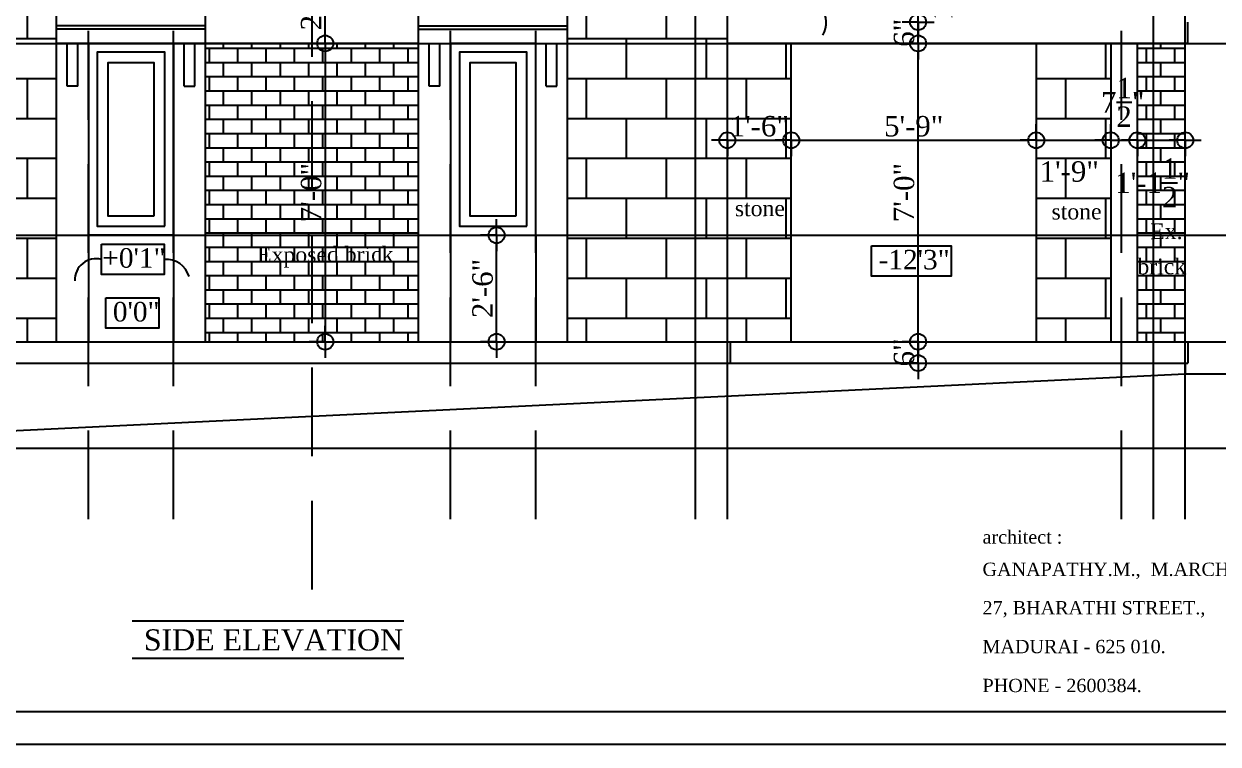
# Model space of a CAD drawing. Extents: x -4781 to 3971, y -2954 to -1072.
# Drawn here: x -1444.6 to -1108.2, y -1567 to -1364.2 of the extents above; entities that cross this region are included whole.
import ezdxf

# ---------------------------------------------------------------- set-up
doc = ezdxf.new("R2010")
doc.units = 0
doc.header["$LTSCALE"] = 20
doc.header["$MEASUREMENT"] = 0
doc.header["$PDMODE"] = 34
doc.linetypes.add('HIDDEN', pattern=[0.375, 0.25, -0.125])
doc.layers.get('0').update_dxf_attribs({"linetype": 'CONTINUOUS'})
doc.layers.get('DEFPOINTS').update_dxf_attribs({"linetype": 'CONTINUOUS'})
for name, color, linetype in [('border', 230, 'CONTINUOUS'), ('BORTEXT', 2, 'CONTINUOUS'), ('DIMLINE', 254, 'CONTINUOUS'), ('levels', 2, 'CONTINUOUS'), ('Stone', 8, 'CONTINUOUS'), ('text', 2, 'CONTINUOUS'), ('TEXTS', 2, 'CONTINUOUS'), ('tile', 22, 'CONTINUOUS'), ('wall', 13, 'CONTINUOUS'), ('WINDOW', 4, 'CONTINUOUS'), ('WOOD', 7, 'CONTINUOUS')]:
    doc.layers.add(name, color=color, linetype=linetype)
doc.layers.add('correct', color=230, linetype='CONTINUOUS', plot=False)
doc.layers.add('guide', color=211, linetype='CONTINUOUS', plot=False)
doc.styles.add('DIMTEXT', font='times_1.ttf')
doc.styles.add('STYLE1', font='times_1.ttf')
doc.styles.add('style5', font='times_1.ttf')
doc.dimstyles.new('ARCH_48_0', dxfattribs={"dimtxt": 5.75, "dimasz": 2.25, "dimexe": 0.25, "dimexo": 0, "dimgap": 1, "dimtad": 1, "dimzin": 3, "dimdsep": 46, "dimlunit": 4, "dimtxsty": 'DIMTEXT', "dimblk": 'BLK', "dimcen": 0, "dimdle": 0.09375, "dimse1": 1, "dimse2": 1, "dimclrd": 254, "dimclrt": 3, "dimadec": 1, "dimazin": 0, "dimtfac": 1, "dimtix": 1, "dimtmove": 2, "dimatfit": 3, "dimldrblk": 'NONE', "dimfxl": 0.25, "dimtvp": 1.4625, "dimtolj": 1, "dimtzin": 15, "dimarcsym": 0})
pattern_1 = [(0, (-532.312, -1627.068), (0, 11.25), []), (90, (-532.312, -1627.068), (-22.5, 1e-15), [11.25, -11.25]), (90, (-521.062, -1627.068), (-22.5, 1e-15), [-11.25, 11.25])]
pattern_2 = [(0, (-532.312, -1627.0678), (0, 4), []), (90, (-532.312, -1627.068), (-8, 5e-16), [4, -4]), (90, (-528.312, -1627.068), (-8, 5e-16), [-4, 4])]

# ---------------------------------------------------------------- blocks, each defined once
blk = doc.blocks.new('BLK')
for q in [(0, 2), (-2, 0), (2, 0), (0, -2)]:
    blk.add_line((0, 0), q)
blk.add_circle((0, 0), 1)
blk = doc.blocks.new('*D578')
at = {"layer": 'DEFPOINTS', "color": 0, "lineweight": -2, "transparency": 16777216}
for p in [(-1192.67, -1453.7), (-1184.74, -1453.7), (-1184.74, -1459.7)]:
    blk.add_point(p, dxfattribs=at)
at = {"layer": 'DIMLINE', "color": 254, "lineweight": -2, "transparency": 16777216}
for p, q in [((-1192.67, -1451.45), (-1192.67, -1449.2)), ((-1192.67, -1459.7), (-1192.67, -1453.7)), ((-1192.67, -1461.95), (-1192.67, -1464.2))]:
    blk.add_line(p, q, dxfattribs=at)
at = {"layer": 'DIMLINE', "color": 254, "lineweight": -2, "transparency": 16777216, "xscale": 2.25, "yscale": 2.25, "zscale": 2.25}
for p, rotation in [((-1192.67, -1453.7), 270), ((-1192.67, -1459.7), 90)]:
    blk.add_blockref('BLK', p, dxfattribs=dict(at, rotation=rotation))
at = {"layer": 'DIMLINE', "color": 3, "lineweight": -2, "transparency": 16777216, "insert": (-1196.6, -1456.7), "char_height": 5.75, "attachment_point": 5, "rotation": 90, "style": 'DIMTEXT'}
blk.add_mtext('\\A1;6"', dxfattribs=at)
blk = doc.blocks.new('_None')
blk = doc.blocks.new('*D579')
at = {"layer": 'DEFPOINTS', "color": 0, "lineweight": -2, "transparency": 16777216}
for p in [(-1192.67, -1369.7), (-1179.6, -1369.7), (-1179.6, -1453.7)]:
    blk.add_point(p, dxfattribs=at)
at = {"layer": 'DIMLINE', "color": 254, "lineweight": -2, "transparency": 16777216}
blk.add_line((-1192.67, -1451.45), (-1192.67, -1371.95), dxfattribs=at)
at = {"layer": 'DIMLINE', "color": 254, "lineweight": -2, "transparency": 16777216, "xscale": 2.25, "yscale": 2.25, "zscale": 2.25}
for p, rotation in [((-1192.67, -1369.7), 90), ((-1192.67, -1453.7), 270)]:
    blk.add_blockref('BLK', p, dxfattribs=dict(at, rotation=rotation))
at = {"layer": 'DIMLINE', "color": 3, "lineweight": -2, "transparency": 16777216, "insert": (-1196.61, -1411.7), "char_height": 5.75, "attachment_point": 5, "rotation": 90, "style": 'DIMTEXT'}
blk.add_mtext('\\A1;7\'-0"', dxfattribs=at)
blk = doc.blocks.new('*D580')
at = {"layer": 'DEFPOINTS', "color": 0, "lineweight": -2, "transparency": 16777216}
for p in [(-1192.67, -1363.7), (-1179.6, -1363.7), (-1179.6, -1369.7)]:
    blk.add_point(p, dxfattribs=at)
at = {"layer": 'DIMLINE', "color": 254, "lineweight": -2, "transparency": 16777216}
for p, q in [((-1192.67, -1361.45), (-1192.67, -1359.2)), ((-1192.67, -1369.7), (-1192.67, -1363.7)), ((-1192.67, -1371.95), (-1192.67, -1374.2))]:
    blk.add_line(p, q, dxfattribs=at)
at = {"layer": 'DIMLINE', "color": 254, "lineweight": -2, "transparency": 16777216, "xscale": 2.25, "yscale": 2.25, "zscale": 2.25}
for p, rotation in [((-1192.67, -1363.7), 270), ((-1192.67, -1369.7), 90)]:
    blk.add_blockref('BLK', p, dxfattribs=dict(at, rotation=rotation))
at = {"layer": 'DIMLINE', "color": 3, "lineweight": -2, "transparency": 16777216, "insert": (-1196.6, -1366.7), "char_height": 5.75, "attachment_point": 5, "rotation": 90, "style": 'DIMTEXT'}
blk.add_mtext('\\A1;6"', dxfattribs=at)
blk = doc.blocks.new('*D581')
at = {"layer": 'DEFPOINTS', "color": 0, "lineweight": -2, "transparency": 16777216}
for p in [(-1192.67, -1345.7), (-1179.6, -1345.7), (-1179.6, -1363.7)]:
    blk.add_point(p, dxfattribs=at)
at = {"layer": 'DIMLINE', "color": 254, "lineweight": -2, "transparency": 16777216}
blk.add_line((-1192.67, -1361.45), (-1192.67, -1347.95), dxfattribs=at)
at = {"layer": 'DIMLINE', "color": 254, "lineweight": -2, "transparency": 16777216, "xscale": 2.25, "yscale": 2.25, "zscale": 2.25}
for p, rotation in [((-1192.67, -1345.7), 90), ((-1192.67, -1363.7), 270)]:
    blk.add_blockref('BLK', p, dxfattribs=dict(at, rotation=rotation))
at = {"layer": 'DIMLINE', "color": 3, "lineweight": -2, "transparency": 16777216, "insert": (-1185.84, -1354.84), "char_height": 5.75, "attachment_point": 5, "rotation": 90, "style": 'DIMTEXT'}
blk.add_mtext('\\A1;1\'-6"', dxfattribs=at)
blk = doc.blocks.new('*D589')
at = {"layer": 'DEFPOINTS', "color": 0, "lineweight": -2, "transparency": 16777216}
for p in [(-1228.4, -1396.98), (-1246.4, -1399.7), (-1228.4, -1399.7)]:
    blk.add_point(p, dxfattribs=at)
at = {"layer": 'DIMLINE', "color": 254, "lineweight": -2, "transparency": 16777216}
blk.add_line((-1244.15, -1396.98), (-1230.65, -1396.98), dxfattribs=at)
at = {"layer": 'DIMLINE', "color": 254, "lineweight": -2, "transparency": 16777216, "xscale": 2.25, "yscale": 2.25, "zscale": 2.25, "rotation": 180}
blk.add_blockref('BLK', (-1246.4, -1396.98), dxfattribs=at)
at = {"layer": 'DIMLINE', "color": 254, "lineweight": -2, "transparency": 16777216, "xscale": 2.25, "yscale": 2.25, "zscale": 2.25}
blk.add_blockref('BLK', (-1228.4, -1396.98), dxfattribs=at)
at = {"layer": 'DIMLINE', "color": 3, "lineweight": -2, "transparency": 16777216, "insert": (-1237.4, -1393.05), "char_height": 5.75, "attachment_point": 5, "style": 'DIMTEXT'}
blk.add_mtext('\\A1;1\'-6"', dxfattribs=at)
blk = doc.blocks.new('*D590')
at = {"layer": 'DEFPOINTS', "color": 0, "lineweight": -2, "transparency": 16777216}
for p in [(-1159.4, -1396.98), (-1228.4, -1406.37), (-1159.4, -1406.37)]:
    blk.add_point(p, dxfattribs=at)
at = {"layer": 'DIMLINE', "color": 254, "lineweight": -2, "transparency": 16777216}
blk.add_line((-1226.15, -1396.98), (-1161.65, -1396.98), dxfattribs=at)
at = {"layer": 'DIMLINE', "color": 254, "lineweight": -2, "transparency": 16777216, "xscale": 2.25, "yscale": 2.25, "zscale": 2.25, "rotation": 180}
blk.add_blockref('BLK', (-1228.4, -1396.98), dxfattribs=at)
at = {"layer": 'DIMLINE', "color": 254, "lineweight": -2, "transparency": 16777216, "xscale": 2.25, "yscale": 2.25, "zscale": 2.25}
blk.add_blockref('BLK', (-1159.4, -1396.98), dxfattribs=at)
at = {"layer": 'DIMLINE', "color": 3, "lineweight": -2, "transparency": 16777216, "insert": (-1193.9, -1393.05), "char_height": 5.75, "attachment_point": 5, "style": 'DIMTEXT'}
blk.add_mtext('\\A1;5\'-9"', dxfattribs=at)
blk = doc.blocks.new('*D591')
at = {"layer": 'DEFPOINTS', "color": 0, "lineweight": -2, "transparency": 16777216}
for p in [(-1138.4, -1396.98), (-1159.4, -1406.37), (-1138.4, -1406.37)]:
    blk.add_point(p, dxfattribs=at)
at = {"layer": 'DIMLINE', "color": 254, "lineweight": -2, "transparency": 16777216}
blk.add_line((-1157.15, -1396.98), (-1140.65, -1396.98), dxfattribs=at)
at = {"layer": 'DIMLINE', "color": 254, "lineweight": -2, "transparency": 16777216, "xscale": 2.25, "yscale": 2.25, "zscale": 2.25, "rotation": 180}
blk.add_blockref('BLK', (-1159.4, -1396.98), dxfattribs=at)
at = {"layer": 'DIMLINE', "color": 254, "lineweight": -2, "transparency": 16777216, "xscale": 2.25, "yscale": 2.25, "zscale": 2.25}
blk.add_blockref('BLK', (-1138.4, -1396.98), dxfattribs=at)
at = {"layer": 'DIMLINE', "color": 3, "lineweight": -2, "transparency": 16777216, "insert": (-1150.08, -1405.8), "char_height": 5.75, "attachment_point": 5, "style": 'DIMTEXT'}
blk.add_mtext('\\A1;1\'-9"', dxfattribs=at)
blk = doc.blocks.new('*D592')
at = {"layer": 'DEFPOINTS', "color": 0, "lineweight": -2, "transparency": 16777216}
for p in [(-1130.9, -1396.98), (-1138.4, -1406.37), (-1130.9, -1409.08)]:
    blk.add_point(p, dxfattribs=at)
at = {"layer": 'DIMLINE', "color": 254, "lineweight": -2, "transparency": 16777216}
blk.add_line((-1136.15, -1396.98), (-1133.15, -1396.98), dxfattribs=at)
at = {"layer": 'DIMLINE', "color": 254, "lineweight": -2, "transparency": 16777216, "xscale": 2.25, "yscale": 2.25, "zscale": 2.25, "rotation": 180}
blk.add_blockref('BLK', (-1138.4, -1396.98), dxfattribs=at)
at = {"layer": 'DIMLINE', "color": 254, "lineweight": -2, "transparency": 16777216, "xscale": 2.25, "yscale": 2.25, "zscale": 2.25}
blk.add_blockref('BLK', (-1130.9, -1396.98), dxfattribs=at)
at = {"layer": 'DIMLINE', "color": 3, "lineweight": -2, "transparency": 16777216, "insert": (-1135.03, -1386.29), "char_height": 5.75, "attachment_point": 5, "style": 'DIMTEXT'}
blk.add_mtext('\\A1;7{\\H1.000000x;\\S1/2;}"', dxfattribs=at)
blk = doc.blocks.new('*D593')
at = {"layer": 'DEFPOINTS', "color": 0, "lineweight": -2, "transparency": 16777216}
for p in [(-1117.4, -1396.98), (-1130.9, -1405.54), (-1117.4, -1405.54)]:
    blk.add_point(p, dxfattribs=at)
at = {"layer": 'DIMLINE', "color": 254, "lineweight": -2, "transparency": 16777216}
blk.add_line((-1128.65, -1396.98), (-1119.65, -1396.98), dxfattribs=at)
at = {"layer": 'DIMLINE', "color": 254, "lineweight": -2, "transparency": 16777216, "xscale": 2.25, "yscale": 2.25, "zscale": 2.25, "rotation": 180}
blk.add_blockref('BLK', (-1130.9, -1396.98), dxfattribs=at)
at = {"layer": 'DIMLINE', "color": 254, "lineweight": -2, "transparency": 16777216, "xscale": 2.25, "yscale": 2.25, "zscale": 2.25}
blk.add_blockref('BLK', (-1117.4, -1396.98), dxfattribs=at)
at = {"layer": 'DIMLINE', "color": 3, "lineweight": -2, "transparency": 16777216, "insert": (-1126.59, -1408.95), "char_height": 5.75, "attachment_point": 5, "style": 'DIMTEXT'}
blk.add_mtext('\\A1;1\'-1{\\H1.000000x;\\S1/2;}"', dxfattribs=at)
blk = doc.blocks.new('*D608')
at = {"layer": 'DEFPOINTS', "color": 0, "lineweight": -2, "transparency": 16777216}
for p in [(-1343.7, -1369.7), (-1359.69, -1453.7), (-1343.7, -1453.7)]:
    blk.add_point(p, dxfattribs=at)
at = {"layer": 'DIMLINE', "color": 254, "lineweight": -2, "transparency": 16777216}
blk.add_line((-1359.69, -1371.95), (-1359.69, -1451.45), dxfattribs=at)
at = {"layer": 'DIMLINE', "color": 254, "lineweight": -2, "transparency": 16777216, "xscale": 2.25, "yscale": 2.25, "zscale": 2.25}
for p, rotation in [((-1359.69, -1369.7), 90), ((-1359.69, -1453.7), 270)]:
    blk.add_blockref('BLK', p, dxfattribs=dict(at, rotation=rotation))
at = {"layer": 'DIMLINE', "color": 3, "lineweight": -2, "transparency": 16777216, "insert": (-1363.62, -1411.7), "char_height": 5.75, "attachment_point": 5, "rotation": 90, "style": 'DIMTEXT'}
blk.add_mtext('\\A1;7\'-0"', dxfattribs=at)
blk = doc.blocks.new('*D609')
at = {"layer": 'DEFPOINTS', "color": 0, "lineweight": -2, "transparency": 16777216}
for p in [(-1311.41, -1423.7), (-1307.41, -1423.7), (-1307.41, -1453.7)]:
    blk.add_point(p, dxfattribs=at)
at = {"layer": 'DIMLINE', "color": 254, "lineweight": -2, "transparency": 16777216}
blk.add_line((-1311.41, -1451.45), (-1311.41, -1425.95), dxfattribs=at)
at = {"layer": 'DIMLINE', "color": 254, "lineweight": -2, "transparency": 16777216, "xscale": 2.25, "yscale": 2.25, "zscale": 2.25}
for p, rotation in [((-1311.41, -1423.7), 90), ((-1311.41, -1453.7), 270)]:
    blk.add_blockref('BLK', p, dxfattribs=dict(at, rotation=rotation))
at = {"layer": 'DIMLINE', "color": 3, "lineweight": -2, "transparency": 16777216, "insert": (-1315.33, -1438.7), "char_height": 5.75, "attachment_point": 5, "rotation": 90, "style": 'DIMTEXT'}
blk.add_mtext('\\A1;2\'-6"', dxfattribs=at)
blk = doc.blocks.new('*D610')
at = {"layer": 'DEFPOINTS', "color": 0, "lineweight": -2, "transparency": 16777216}
for p in [(-1359.69, -1345.7), (-1343.22, -1345.7), (-1346.09, -1369.7)]:
    blk.add_point(p, dxfattribs=at)
at = {"layer": 'DIMLINE', "color": 254, "lineweight": -2, "transparency": 16777216}
blk.add_line((-1359.69, -1367.45), (-1359.69, -1347.95), dxfattribs=at)
at = {"layer": 'DIMLINE', "color": 254, "lineweight": -2, "transparency": 16777216, "xscale": 2.25, "yscale": 2.25, "zscale": 2.25}
for p, rotation in [((-1359.69, -1345.7), 90), ((-1359.69, -1369.7), 270)]:
    blk.add_blockref('BLK', p, dxfattribs=dict(at, rotation=rotation))
at = {"layer": 'DIMLINE', "color": 3, "lineweight": -2, "transparency": 16777216, "insert": (-1363.61, -1357.7), "char_height": 5.75, "attachment_point": 5, "rotation": 90, "style": 'DIMTEXT'}
blk.add_mtext('\\A1;2\'-0"', dxfattribs=at)

msp = doc.modelspace()

# ---------------------------------------------------------------- hatches: boundary and pattern name
at = {"layer": 'Stone', "lineweight": -2}
h = msp.add_hatch(dxfattribs=at)
h.set_pattern_fill('BRICK', color=8, scale=45, style=0)
h.set_pattern_definition(pattern_1)
h.paths.add_polyline_path([(-1458.034, -1198.744), (-1456.509, -1202.442), (-1459.282, -1203.586), (-1460.807, -1199.889), (-1480.395, -1207.969), (-1480.395, -1453.705), (-1435.395, -1453.705), (-1435.395, -1189.406)])
h = msp.add_hatch(dxfattribs=at)
h.set_pattern_fill('BRICK', color=8, scale=45, style=0)
h.set_pattern_definition(pattern_1)
h.paths.add_polyline_path([(-1265.983, -1199.889), (-1267.509, -1203.586), (-1270.282, -1202.442), (-1268.757, -1198.744), (-1291.395, -1189.406), (-1291.395, -1453.705), (-1246.395, -1453.705), (-1246.395, -1207.969)])
h = msp.add_hatch(dxfattribs=at)
h.set_pattern_fill('BRICK', color=8, scale=45, style=0)
h.set_pattern_definition(pattern_1)
h.paths.add_polyline_path([(-1246.395, -1453.705), (-1228.395, -1453.705), (-1228.395, -1369.705), (-1246.395, -1369.705)])
h = msp.add_hatch(dxfattribs=at)
h.set_pattern_fill('BRICK', color=8, scale=45, style=0)
h.set_pattern_definition(pattern_1)
h.paths.add_polyline_path([(-1159.395, -1453.705), (-1138.395, -1453.705), (-1138.395, -1369.705), (-1159.395, -1369.705)])
at = {"layer": 'tile', "lineweight": -2}
h = msp.add_hatch(dxfattribs=at)
h.set_pattern_fill('BRICK', color=256, scale=16, style=0)
h.set_pattern_definition(pattern_2)
h.paths.add_polyline_path([(-1393.395, -1453.705), (-1333.395, -1453.705), (-1333.395, -1369.705), (-1393.395, -1369.705)])
h = msp.add_hatch(dxfattribs=at)
h.set_pattern_fill('BRICK', color=256, scale=16, style=0)
h.set_pattern_definition(pattern_2)
h.paths.add_polyline_path([(-1117.395, -1369.705), (-1130.895, -1369.705), (-1130.895, -1453.705), (-1117.395, -1453.705)])

# ---------------------------------------------------------------- linework, layer by layer
at = {"layer": 'border', "lineweight": -2}
msp.add_line((-1071.17, -1557.934), (-1695.502, -1557.934), dxfattribs=at)
at = {"layer": 'correct', "color": 3, "lineweight": -2}
msp.add_lwpolyline([(-1695.502, -1071.997), (-1695.502, -1566.997), (-1071.17, -1566.997), (-1071.17, -1071.997)], close=True, dxfattribs=at)
at = {"layer": 'guide', "linetype": 'HIDDEN', "ltscale": 5}
for p, q in [((-1363.395, -1523.462), (-1363.395, -1102.631)), ((-1426.395, -1503.705), (-1426.395, -1126.376)), ((-1402.395, -1503.705), (-1402.395, -1126.376)), ((-1324.395, -1503.705), (-1324.395, -1126.376)), ((-1300.395, -1503.705), (-1300.395, -1126.376)), ((-1135.395, -1503.705), (-1135.395, -1126.376))]:
    msp.add_line(p, q, dxfattribs=at)
at = {"layer": 'guide'}
for p, q in [((-1255.395, -1503.705), (-1255.395, -1126.376)), ((-1246.395, -1503.705), (-1246.395, -1126.376)), ((-1126.395, -1503.705), (-1126.395, -1126.376)), ((-1117.395, -1503.705), (-1117.395, -1126.376))]:
    msp.add_line(p, q, dxfattribs=at)
at = {"layer": 'guide', "color": 1}
msp.add_line((-1739.395, -1369.705), (-1045.395, -1369.705), dxfattribs=at)
at = {"layer": 'guide', "color": 5}
msp.add_line((-1739.395, -1423.705), (-1045.395, -1423.705), dxfattribs=at)
at = {"layer": 'guide', "color": 13}
for p, q in [((-1739.395, -1453.705), (-1045.395, -1453.705)), ((-1739.395, -1483.705), (-1045.395, -1483.705))]:
    msp.add_line(p, q, dxfattribs=at)
at = {"layer": 'levels', "color": 0}
for points in [[(-1422.73, -1426.242), (-1405.003, -1426.242), (-1405.003, -1434.777), (-1422.73, -1434.777)], [(-1205.803, -1426.71), (-1183.397, -1426.71), (-1183.397, -1435.245), (-1205.803, -1435.245)], [(-1421.47, -1441.377), (-1406.589, -1441.377), (-1406.589, -1449.912), (-1421.47, -1449.912)]]:
    msp.add_lwpolyline(points, close=True, dxfattribs=at)
for centre, radius, start, end in [((-1225.54, -1363.833), 6.968, 329.55877, 36.15959), ((-1424.225, -1436.292), 5.973, 75.51365, 182.2589), ((-1404.529, -1437.255), 6.762, 16.30846, 94.02642)]:
    msp.add_arc(centre, radius, start, end, dxfattribs=at)
at = {"layer": 'text'}
for p, q in [((-1337.516, -1532.416), (-1414.097, -1532.416)), ((-1337.516, -1542.862), (-1414.097, -1542.862))]:
    msp.add_line(p, q, dxfattribs=at)
at = {"layer": 'tile', "lineweight": -2}
for p, q in [((-1393.395, -1364.705), (-1435.395, -1364.705)), ((-1333.395, -1364.705), (-1291.395, -1364.705))]:
    msp.add_line(p, q, dxfattribs=at)
at = {"layer": 'tile', "color": 8, "lineweight": -2}
for p, q in [((-1228.395, -1453.705), (-1228.395, -1369.705)), ((-1159.395, -1369.705), (-1159.395, -1453.705)), ((-1138.395, -1369.705), (-1138.395, -1453.705))]:
    msp.add_line(p, q, dxfattribs=at)
at = {"layer": 'wall', "lineweight": -2}
for p, q in [((-1435.395, -1453.705), (-1435.395, -1189.406)), ((-1291.395, -1453.705), (-1291.395, -1189.406)), ((-1393.395, -1453.705), (-1393.395, -1231.705)), ((-1333.395, -1453.705), (-1333.395, -1231.705)), ((-1116.645, -1369.705), (-1116.645, -1363.705)), ((-1426.395, -1369.705), (-1426.395, -1423.705)), ((-1402.395, -1369.705), (-1402.395, -1423.705)), ((-1333.395, -1369.705), (-1393.395, -1369.705)), ((-1324.395, -1369.705), (-1324.395, -1423.705)), ((-1300.395, -1423.705), (-1300.395, -1369.705)), ((-1116.645, -1369.705), (-1246.395, -1369.705)), ((-1130.895, -1453.705), (-1130.895, -1369.705)), ((-1117.395, -1453.705), (-1117.395, -1369.705)), ((-1402.395, -1423.705), (-1426.395, -1423.705)), ((-1426.395, -1423.705), (-1426.395, -1453.705)), ((-1402.395, -1423.705), (-1402.395, -1453.705)), ((-1324.395, -1423.705), (-1324.395, -1453.705)), ((-1324.395, -1423.705), (-1300.395, -1423.705)), ((-1300.395, -1423.705), (-1300.395, -1453.705)), ((-1588.395, -1453.705), (-1116.645, -1453.705)), ((-1245.645, -1453.705), (-1245.645, -1459.705)), ((-1116.645, -1453.705), (-1116.645, -1459.705)), ((-1550.145, -1459.705), (-1116.645, -1459.705)), ((-1117.395, -1459.705), (-1117.395, -1462.705)), ((-1549.395, -1483.705), (-1117.395, -1462.705)), ((-1117.395, -1462.705), (-1071.17, -1462.705))]:
    msp.add_line(p, q, dxfattribs=at)
at = {"layer": 'wall'}
for p, q in [((-1246.395, -1453.705), (-1246.395, -1207.969)), ((-1246.395, -1468.757), (-1246.395, -1459.705))]:
    msp.add_line(p, q, dxfattribs=at)
at = {"layer": 'WINDOW', "lineweight": -2}
for points in [[(-1402.395, -1423.705), (-1402.395, -1369.705), (-1426.395, -1369.705), (-1426.395, -1423.705)], [(-1404.895, -1421.205), (-1404.895, -1372.205), (-1423.895, -1372.205), (-1423.895, -1421.205)], [(-1302.895, -1421.205), (-1302.895, -1372.205), (-1321.895, -1372.205), (-1321.895, -1421.205)], [(-1407.895, -1418.205), (-1407.895, -1375.205), (-1420.895, -1375.205), (-1420.895, -1418.205)], [(-1305.895, -1418.205), (-1305.895, -1375.205), (-1318.895, -1375.205), (-1318.895, -1418.205)]]:
    msp.add_lwpolyline(points, close=True, dxfattribs=at)
at = {"layer": 'WOOD'}
for p, q in [((-1393.395, -1365.705), (-1435.395, -1365.705)), ((-1333.395, -1365.705), (-1291.395, -1365.705)), ((-1393.395, -1369.705), (-1435.395, -1369.705)), ((-1432.395, -1381.705), (-1432.395, -1369.705)), ((-1429.395, -1381.705), (-1429.395, -1369.705)), ((-1399.395, -1381.705), (-1399.395, -1369.705)), ((-1396.395, -1381.705), (-1396.395, -1369.705)), ((-1333.395, -1369.705), (-1291.395, -1369.705)), ((-1330.395, -1381.705), (-1330.395, -1369.705)), ((-1327.395, -1381.705), (-1327.395, -1369.705)), ((-1297.395, -1381.705), (-1297.395, -1369.705)), ((-1294.395, -1381.705), (-1294.395, -1369.705)), ((-1429.395, -1381.705), (-1432.395, -1381.705)), ((-1399.395, -1381.705), (-1396.395, -1381.705)), ((-1327.395, -1381.705), (-1330.395, -1381.705)), ((-1297.395, -1381.705), (-1294.395, -1381.705))]:
    msp.add_line(p, q, dxfattribs=at)
msp.add_lwpolyline([(-1300.395, -1423.705), (-1300.395, -1369.705), (-1324.395, -1369.705), (-1324.395, -1423.705)], close=True, dxfattribs=at)

# ---------------------------------------------------------------- texts
at = {"layer": 'BORTEXT', "style": 'style5'}
for s, p in [('architect :', (-1174.514, -1510.547)), ('GANAPATHY.M.,  M.ARCH., A.I.I.A.,', (-1174.514, -1519.65)), ('27, BHARATHI STREET.,', (-1174.514, -1530.475)), ('MADURAI - 625 010.', (-1174.514, -1541.403)), ('PHONE - 2600384.', (-1174.514, -1552.36))]:
    msp.add_text(s, height=3.75, dxfattribs=at).set_placement(p)
at = {"layer": 'levels', "style": 'style5'}
for s, p in [('+0\'1"', (-1422.485, -1432.854)), ('-12\'3"', (-1203.838, -1433.322)), ('0\'0"', (-1419.505, -1447.989))]:
    msp.add_text(s, height=5.4893, dxfattribs=at).set_placement(p)
at = {"layer": 'text', "style": 'STYLE1'}
msp.add_text(' SIDE ELEVATION', height=5.93691, rotation=359.98826, dxfattribs=at).set_placement((-1412.996, -1540.617))
at = {"layer": 'TEXTS', "color": 7, "style": 'STYLE1'}
for s, height, p in [('stone', 4.4261, (-1244.287, -1418.375)), ('stone', 4.4261, (-1155.083, -1419.289)), ('Ex.', 4.4261, (-1127.276, -1424.824)), ('Exposed brick', 4.42607, (-1378.869, -1431.428)), ('brick', 4.4261, (-1130.883, -1434.725))]:
    msp.add_text(s, height=height, rotation=0.20841, dxfattribs=at).set_placement(p)

# ---------------------------------------------------------------- dimensions: what is measured, and where the dimension line sits
at = {"layer": 'DIMLINE', "lineweight": -2}
for base, p1, p2, picture, middle in [((-1359.69, -1345.705), (-1346.095, -1369.705), (-1343.218, -1345.705), '*D610', (-1363.614, -1357.705)), ((-1192.675, -1363.705), (-1179.604, -1369.705), (-1179.604, -1363.705), '*D580', (-1196.599, -1366.705)), ((-1359.69, -1453.705), (-1343.698, -1369.705), (-1343.698, -1453.705), '*D608', (-1363.623, -1411.705)), ((-1192.675, -1369.705), (-1179.604, -1453.705), (-1179.604, -1369.705), '*D579', (-1196.608, -1411.705)), ((-1311.408, -1423.705), (-1307.41, -1453.705), (-1307.41, -1423.705), '*D609', (-1315.333, -1438.705)), ((-1192.675, -1453.705), (-1184.739, -1459.705), (-1184.739, -1453.705), '*D578', (-1196.599, -1456.705))]:
    dim = msp.add_linear_dim(base=base, p1=p1, p2=p2, angle=90, dimstyle='ARCH_48_0', dxfattribs=at)
    dim.commit()
    dim.dimension.update_dxf_attribs({"geometry": picture, "text_midpoint": middle})
dim = msp.add_linear_dim(base=(-1192.675, -1345.705), p1=(-1179.604, -1363.705), p2=(-1179.604, -1345.705), angle=90, dimstyle='ARCH_48_0', dxfattribs=at)
dim.commit()
dim.dimension.update_dxf_attribs({"geometry": '*D581', "text_midpoint": (-1185.839, -1354.84), "dimtype": 160})
for base, p1, p2, picture, middle in [((-1130.895, -1396.979), (-1138.395, -1406.367), (-1130.895, -1409.077), '*D592', (-1135.032, -1386.292)), ((-1138.395, -1396.979), (-1159.395, -1406.367), (-1138.395, -1406.367), '*D591', (-1150.075, -1405.797)), ((-1117.395, -1396.979), (-1130.895, -1405.542), (-1117.395, -1405.542), '*D593', (-1126.591, -1408.948))]:
    dim = msp.add_linear_dim(base=base, p1=p1, p2=p2, dimstyle='ARCH_48_0', dxfattribs=at)
    dim.commit()
    dim.dimension.update_dxf_attribs({"geometry": picture, "text_midpoint": middle, "dimtype": 160})
for base, p1, p2, picture, middle in [((-1228.395, -1396.979), (-1246.395, -1399.697), (-1228.395, -1399.697), '*D589', (-1237.395, -1393.055)), ((-1159.395, -1396.979), (-1228.395, -1406.367), (-1159.395, -1406.367), '*D590', (-1193.895, -1393.046))]:
    dim = msp.add_linear_dim(base=base, p1=p1, p2=p2, dimstyle='ARCH_48_0', dxfattribs=at)
    dim.commit()
    dim.dimension.update_dxf_attribs({"geometry": picture, "text_midpoint": middle})

doc.saveas('drawing.dxf')
